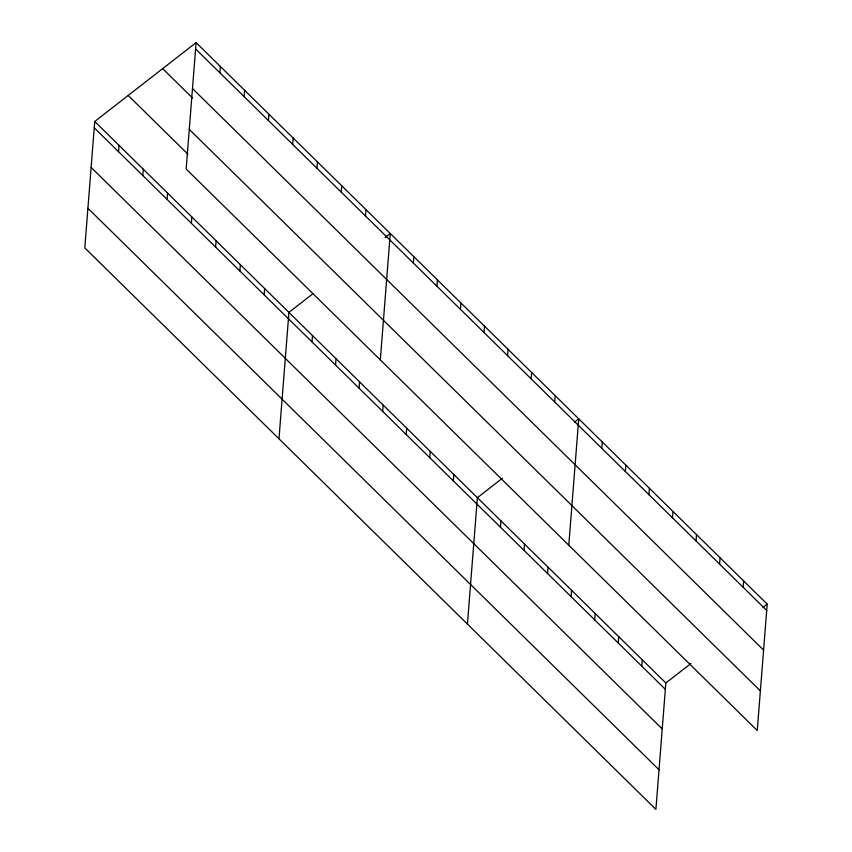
<?xml version="1.0" encoding="UTF-8"?>
<svg xmlns="http://www.w3.org/2000/svg" width="852" height="852" viewBox="0 0 852 852"><rect width="100%" height="100%" fill="white"/><g stroke="black" fill="none" stroke-linecap="round" stroke-linejoin="round"><path stroke-width="1.28" d="M196.098 42.6L186.151 169.005L757.258 730.515L767.205 604.111L196.098 42.6L94.742 121.485L84.795 247.889L655.902 809.4L665.849 682.995L690.94 663.474M118.524 151.677L119.014 145.351M142.795 175.544L143.285 169.207M167.067 199.411L167.567 193.074M191.338 223.277L191.838 216.94M219.869 72.793L220.37 66.467M215.609 247.133L216.11 240.807M244.141 96.659L244.641 90.333M239.881 271L240.381 264.663M268.412 120.526L268.912 114.189M264.152 294.867L264.652 288.53M292.683 144.393L293.184 138.056M278.977 438.801L288.924 312.396L312.961 293.684M316.955 168.259L317.455 161.923M311.981 341.897L312.482 335.56M341.226 192.115L341.727 185.789M335.539 365.05L336.039 358.724M365.497 215.982L365.998 209.645M359.097 388.214L359.597 381.888M380.322 359.917L390.269 233.512L385.051 237.58M382.654 411.378L383.155 405.051M413.337 263.012L413.827 256.676M406.212 434.541L406.713 428.205M436.895 286.176L437.385 279.839M429.77 457.705L430.271 451.368M460.453 309.34L460.943 303.003M453.328 480.869L453.828 474.532M484.011 332.493L484.5 326.167M467.439 624.101L477.386 497.696L502.467 478.174M507.568 355.657L508.058 349.331M500.443 527.196L500.944 520.86M531.126 378.82L531.616 372.494M524.001 550.349L524.502 544.023M554.684 401.984L555.184 395.647M547.559 573.513L548.06 567.187M568.785 545.216L578.742 418.811L574.557 422.07M571.117 596.677L571.617 590.351M601.8 448.312L602.3 441.975M594.675 619.841L595.175 613.504M625.357 471.475L625.858 465.139M618.232 643.004L618.733 636.668M648.915 494.639L649.416 488.302M641.79 666.168L642.291 659.831M672.473 517.803L672.973 511.466M696.031 540.956L696.531 534.63M719.589 564.12L720.089 557.794M743.146 587.284L743.647 580.947M763.019 607.369L767.205 604.111M195.598 48.937L766.704 610.447M192.477 88.555L763.584 650.076M162.647 68.629L192.52 98.001M189.272 129.376L760.367 690.897M128.194 95.456L187.941 154.191M94.742 121.485L665.849 682.995M94.252 127.811L665.348 689.332M91.132 167.439L662.238 728.95M87.916 208.261L659.022 769.782"/></g></svg>
